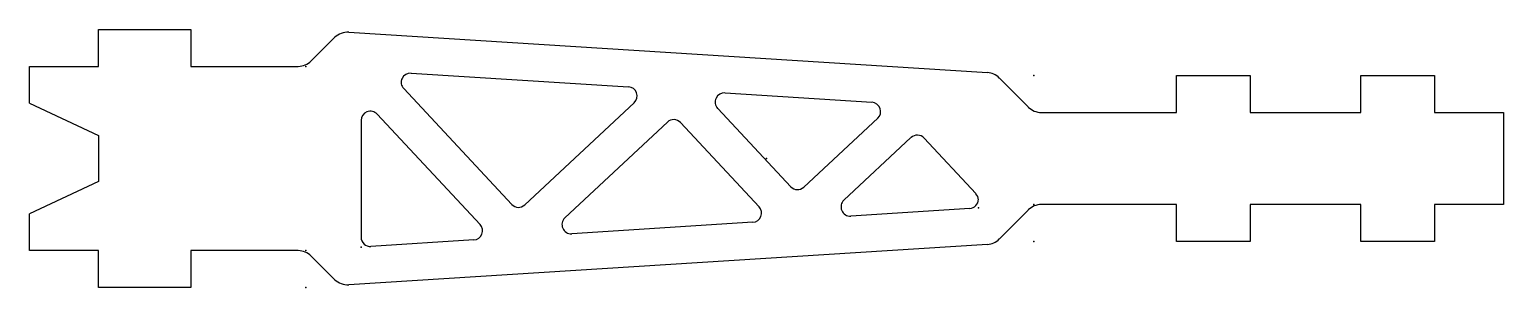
# Model space of a CAD drawing. Header units: millimetres. Extents: x -80 to 80, y -14 to 14.
import ezdxf

# ---------------------------------------------------------------- set-up
doc = ezdxf.new("R2010")
doc.units = ezdxf.units.MM
doc.header["$MEASUREMENT"] = 0
doc.layers.add('Bras court Lithframe F380 CARBON v15_Sketch2', color=7, linetype='Continuous')

msp = doc.modelspace()

# ---------------------------------------------------------------- linework, layer by layer
at = {"layer": 'Bras court Lithframe F380 CARBON v15_Sketch2'}
for p, q in [((-72.5, 10), (-72.5, 14)), ((-72.5, 14), (-62.5, 14)), ((-62.5, 14), (-62.5, 10)), ((-49.41, 10.59), (-46.88, 13.12)), ((-45.34, 13.7), (23.98, 9.32)), ((-80, 10), (-72.5, 10)), ((-80, 6), (-80, 10)), ((-62.5, 10), (-50.83, 10)), ((-38.58, 9.27), (-14.98, 7.78)), ((28.41, 5.59), (25.26, 8.74)), ((44.5, 9), (52.5, 9)), ((44.5, 5), (44.5, 9)), ((52.5, 9), (52.5, 5)), ((64.5, 9), (72.5, 9)), ((64.5, 5), (64.5, 9)), ((72.5, 9), (72.5, 5)), ((-39.38, 7.59), (-27.65, -4.98)), ((-4.5, 7.11), (11.45, 6.1)), ((-80, 6), (-72.5, 2.5)), ((-42.27, 4.82), (-31.09, -7.16)), ((-26.24, -5.03), (-14.36, 6.05)), ((-5.3, 5.43), (2.63, -3.07)), ((29.83, 5), (44.5, 5)), ((52.5, 5), (64.5, 5)), ((72.5, 5), (80, 5)), ((80, 5), (80, -5)), ((-44, 4.14), (-44, -8.55)), ((-21.88, -6.44), (-10.75, 3.95)), ((-9.34, 3.9), (-0.81, -5.24)), ((4.04, -3.12), (12.07, 4.37)), ((-72.5, 2.5), (-72.5, -2.5)), ((8.4, -4.52), (15.68, 2.27)), ((17.1, 2.22), (22.73, -3.81)), ((-72.5, -2.5), (-80, -6)), ((23, -4.5), (23, -4.43)), ((-80, -10), (-80, -6)), ((22.06, -5.43), (9.15, -6.25)), ((28.41, -5.59), (25.26, -8.74)), ((44.5, -5), (29.83, -5)), ((44.5, -9), (44.5, -5)), ((64.5, -5), (52.5, -5)), ((52.5, -5), (52.5, -9)), ((64.5, -9), (64.5, -5)), ((72.5, -5), (72.5, -9)), ((80, -5), (72.5, -5)), ((-1.48, -6.92), (-21.13, -8.16)), ((23.98, -9.32), (-45.34, -13.7)), ((-31.76, -8.84), (-42.94, -9.54)), ((52.5, -9), (44.5, -9)), ((72.5, -9), (64.5, -9)), ((-72.5, -10), (-80, -10)), ((-72.5, -14), (-72.5, -10)), ((-62.5, -10), (-62.5, -14)), ((-50.83, -10), (-62.5, -10)), ((-49.41, -10.59), (-46.88, -13.12)), ((-62.5, -14), (-72.5, -14))]:
    msp.add_line(p, q, dxfattribs=at)
for centre, radius, start, end in [((-45.46, 11.71), 2, 86.3785, 135), ((-50.83, 12), 2, 270, 315), ((-38.65, 8.27), 1, 86.3785, 223.0105), ((23.85, 7.32), 2, 45, 86.3785), ((-15.04, 6.78), 1, 313.0105, 86.3785), ((-4.57, 6.11), 1, 86.3785, 223.0105), ((-43, 4.14), 1, 43.0105, 180), ((11.39, 5.1), 1, 313.0105, 86.3785), ((29.83, 7), 2, 225, 270), ((-10.07, 3.22), 1, 43.0105, 133.0105), ((16.37, 1.54), 1, 43.0105, 133.0105), ((3.36, -2.38), 1, 223.0105, 313.0105), ((9.09, -5.25), 1, 133.0105, 273.6215), ((22, -4.43), 1, 273.6215, 360), ((22, -4.5), 1, 0, 43.0105), ((-26.92, -4.3), 1, 223.0105, 313.0105), ((-1.54, -5.92), 1, 273.6215, 43.0105), ((29.83, -7), 2, 90, 135), ((-31.82, -7.84), 1, 273.6215, 43.0105), ((-21.2, -7.17), 1, 133.0105, 273.6215), ((-43, -8.55), 1, 180, 273.6215), ((23.85, -7.32), 2, 273.6215, 315), ((-50.83, -12), 2, 45, 90), ((-45.46, -11.71), 2, 225, 273.6215)]:
    msp.add_arc(centre, radius, start, end, dxfattribs=at)
for p in [(-50, 10), (29, 9), (0, 0), (23, -5.37), (29, -5), (29, -9), (-50, -10), (-44, -9.61), (-50, -14)]:
    msp.add_point(p, dxfattribs=at)

doc.saveas('drawing.dxf')
